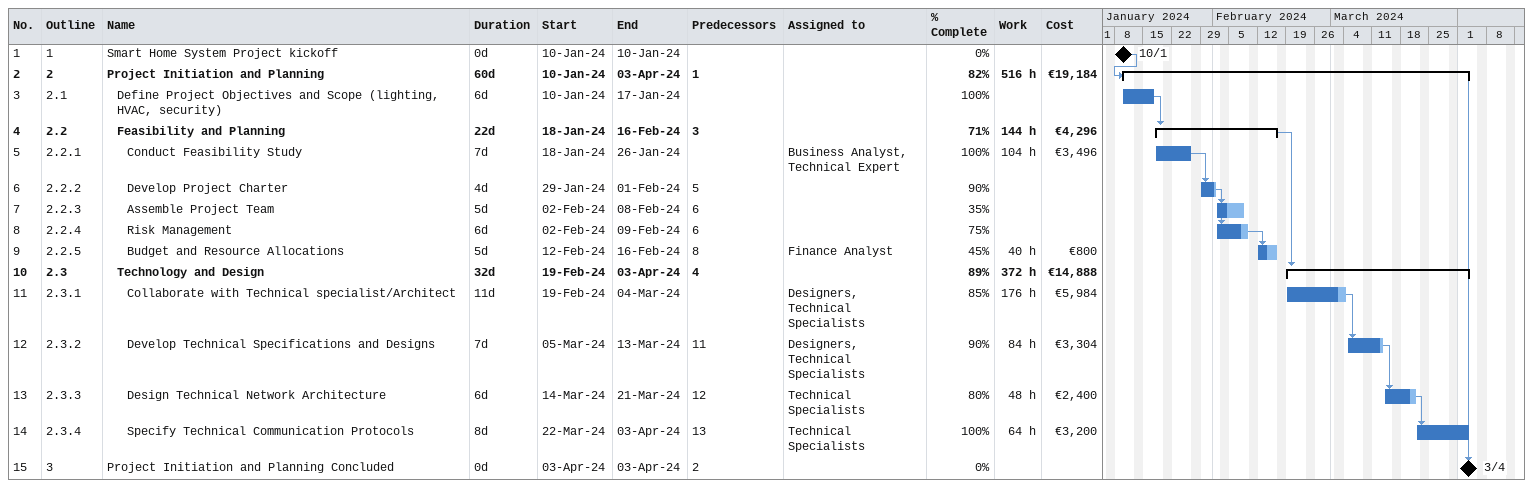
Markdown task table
| ID | WBS | Task | Duration | Start | Finish | Predecessors | Resources | % complete | Work (h) | Cost (€) |
|---|---|---|---|---|---|---|---|---|---|---|
| 1 | 1 | Smart Home System Project kickoff | 0d | 2024-01-10 | 2024-01-10 |  |  | 0 |  |  |
| 2 | 2 | **Project Initiation and Planning** | 60d | 2024-01-10 | 2024-04-03 | 1 |  | 82 | 516 | 19184 |
| 3 | 2.1 | Define Project Objectives and Scope (lighting, HVAC, security) | 6d | 2024-01-10 | 2024-01-17 |  |  | 100 |  |  |
| 4 | 2.2 | **Feasibility and Planning** | 22d | 2024-01-18 | 2024-02-16 | 3 |  | 71 | 144 | 4296 |
| 5 | 2.2.1 | Conduct Feasibility Study | 7d | 2024-01-18 | 2024-01-26 |  | Business Analyst, Technical Expert | 100 | 104 | 3496 |
| 6 | 2.2.2 | Develop Project Charter | 4d | 2024-01-29 | 2024-02-01 | 5 |  | 90 |  |  |
| 7 | 2.2.3 | Assemble Project Team | 5d | 2024-02-02 | 2024-02-08 | 6 |  | 35 |  |  |
| 8 | 2.2.4 | Risk Management | 6d | 2024-02-02 | 2024-02-09 | 6 |  | 75 |  |  |
| 9 | 2.2.5 | Budget and Resource Allocations | 5d | 2024-02-12 | 2024-02-16 | 8 | Finance Analyst | 45 | 40 | 800 |
| 10 | 2.3 | **Technology and Design** | 32d | 2024-02-19 | 2024-04-03 | 4 |  | 89 | 372 | 14888 |
| 11 | 2.3.1 | Collaborate with Technical specialist/Architect | 11d | 2024-02-19 | 2024-03-04 |  | Designers, Technical Specialists | 85 | 176 | 5984 |
| 12 | 2.3.2 | Develop Technical Specifications and Designs | 7d | 2024-03-05 | 2024-03-13 | 11 | Designers, Technical Specialists | 90 | 84 | 3304 |
| 13 | 2.3.3 | Design Technical Network Architecture | 6d | 2024-03-14 | 2024-03-21 | 12 | Technical Specialists | 80 | 48 | 2400 |
| 14 | 2.3.4 | Specify Technical Communication Protocols | 8d | 2024-03-22 | 2024-04-03 | 13 | Technical Specialists | 100 | 64 | 3200 |
| 15 | 3 | Project Initiation and Planning Concluded | 0d | 2024-04-03 | 2024-04-03 | 2 |  | 0 |  |  |
